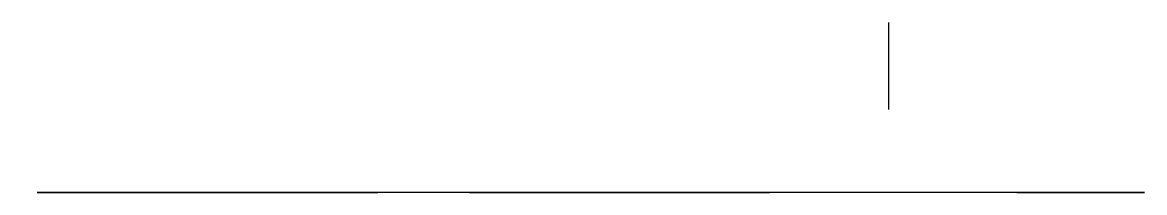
# Model space of a CAD drawing. Header units: inches. Extents: x 0.4 to 16.4, y 0 to 24.3.
# Drawn here: x 3.26 to 16.44, y 0 to 2 of the extents above; entities outside this region: 4.
import ezdxf

# ---------------------------------------------------------------- set-up
doc = ezdxf.new("R2010")
doc.units = ezdxf.units.IN
doc.header["$MEASUREMENT"] = 0

msp = doc.modelspace()

# ---------------------------------------------------------------- linework, layer by layer
at = {"extrusion": (-1, 0, 0)}
msp.add_line((0.437, 24.3, -0.303), (0.437, 24.3, 14.697), dxfattribs=at)
msp.add_line((0.437, 24.3, -0.303), (0.437, 24.3, 14.697), dxfattribs=at)
at = {"extrusion": (1, 0, 0)}
for p, q in [((0.437, 24.3, 14.697), (0.437, 24.3, -0.303)), ((13.437, 0.977, 14.697), (13.437, 2, 13.806))]:
    msp.add_line(p, q, dxfattribs=at)
for p, q in [((16.437, 24.3, -0.303), (0.437, 24.3, -0.303)), ((16.437, 0, 14.697), (3.437, 0, 14.697)), ((3.437, 0, 10.697), (3.437, 0, 14.697)), ((8.937, 0, 10.697), (3.437, 0, 10.697)), ((16.437, 0, 14.697), (3.437, 0, 14.697)), ((5.937, 0, 2.697), (5.937, 0, -0.303)), ((6.437, 0, 13.197), (6.437, 0, 14.697)), ((13.437, 0, 13.197), (6.437, 0, 13.197)), ((16.437, 0, 10.697), (10.937, 0, 10.697)), ((13.437, 0, 13.197), (13.437, 0, 14.697)), ((15.42, 0, 8.697), (14.51, 0, 8.697)), ((16.437, 0, 8.697), (14.51, 0, 8.697)), ((13.454, 0, -0.303), (5.937, 0, -0.303))]:
    msp.add_line(p, q)
at = {"extrusion": (0, -1, 0)}
for p, q in [((5.937, 0, -0.303), (5.937, 0, 2.697)), ((16.437, 0, 14.697), (16.437, 0, 10.697)), ((16.437, 0, 8.697), (16.437, 0, 6.736))]:
    msp.add_line(p, q, dxfattribs=at)
at = {"extrusion": (0, 1, 0)}
for p, q in [((8.509, 0, 5.737), (8.106, 0, 6.441)), ((9.937, 0, 9.697), (8.937, 0, 10.697)), ((10.937, 0, 10.697), (9.937, 0, 9.697)), ((11.36, 0, 5.724), (12.036, 0, 7.143)), ((13.465, 0, 5.197), (13.454, 0, -0.303)), ((15.42, 0, 8.697), (14.51, 0, 8.697)), ((14.937, 0, 6.726), (16.437, 0, 6.736)), ((14.994, 0, 8.697), (16.437, 0, 8.697))]:
    msp.add_line(p, q, dxfattribs=at)
at = {"extrusion": (0, -1, 0)}
msp.add_circle((5.937, 5.197), 1.5, dxfattribs=at)
for centre, radius, start, end in [((5.937, 5.197), 2.5, 29.8348, 270), ((9.937, 6.197), 1.5, 197.8593, 341.6159), ((14.965, 5.226), 3.5, 97.4639, 146.8025), ((14.965, 5.226), 1.5, 89.6571, 181.1328)]:
    msp.add_arc(centre, radius, start, end, dxfattribs=at)

doc.saveas('drawing.dxf')
